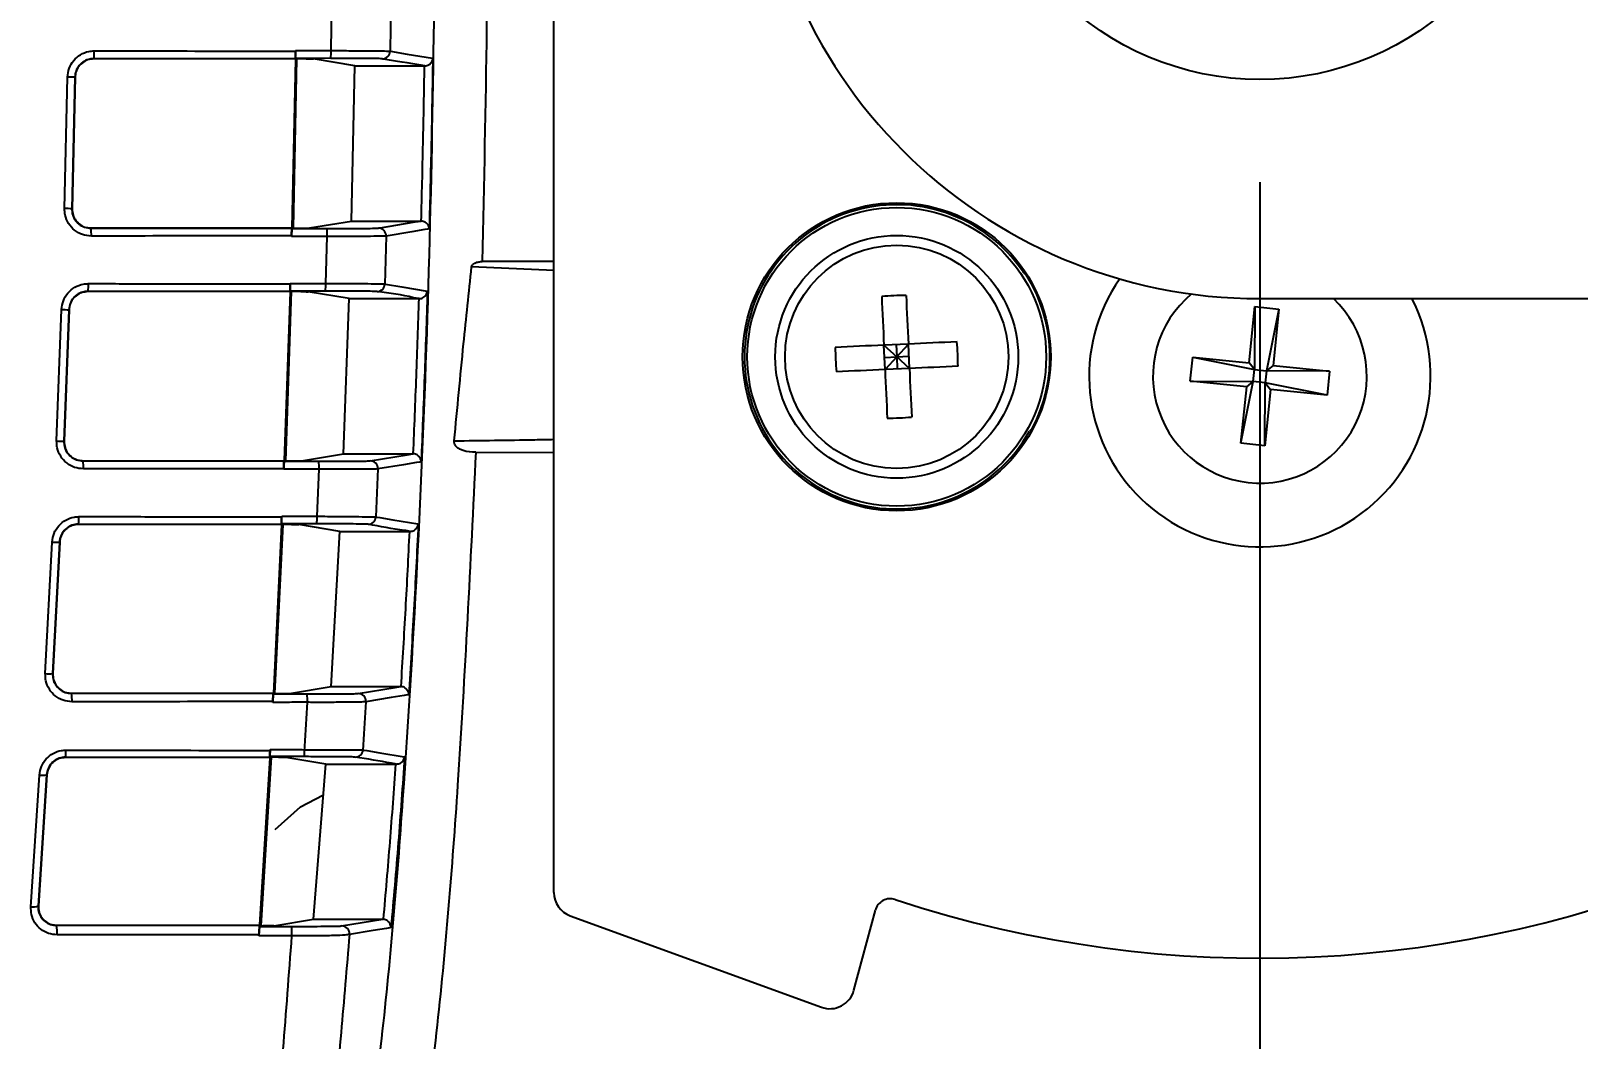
# Model space of a CAD drawing. Header units: inches. Extents: x 5 to 105, y 0 to 80.
# Drawn here: x 96.747 to 98.741, y 4.945 to 6.245 of the extents above; entities that cross this region are included whole.
import ezdxf

# ---------------------------------------------------------------- set-up
doc = ezdxf.new("R2010")
doc.units = ezdxf.units.IN
doc.header["$MEASUREMENT"] = 0
doc.layers.add('DIM', color=1, linetype='Continuous')
doc.styles.add('Arial', font='arial.ttf')
doc.dimstyles.new('ANSI & Metric .50 Stacked', dxfattribs={"dimscale": 2.666667, "dimtxt": 0.5, "dimasz": 0.625, "dimexe": 0.5, "dimexo": 0.5, "dimgap": 0.166667, "dimtad": 0, "dimtih": 1, "dimtoh": 1, "dimzin": 4, "dimdsep": 46, "dimtxsty": 'Arial', "dimcen": 0.25, "dimadec": 0, "dimazin": 0, "dimtfac": 0.75, "dimtofl": 0, "dimtmove": 0, "dimatfit": 3, "dimfxl": 1, "dimtolj": 1, "dimtzin": 0, "dimarcsym": 0})

# ---------------------------------------------------------------- blocks, each defined once
blk = doc.blocks.new('*D6')
at = {"layer": 'Defpoints', "color": 0, "transparency": 16777216}
for p in [(98.3308, 6.5499), (100.1465, 4.7069), (100.1465, 2.8047)]:
    blk.add_point(p, dxfattribs=at)
at = {"layer": 'DIM', "color": 0, "lineweight": -2, "transparency": 16777216}
for p, q in [((98.3308, 6.0499), (98.3308, 2.3047)), ((100.1465, 4.2069), (100.1465, 2.3047)), ((98.9558, 2.8047), (99.5215, 2.8047)), ((100.1465, 2.8047), (100.7715, 2.8047))]:
    blk.add_line(p, q, dxfattribs=at)
at = {"layer": 'DIM', "color": 0, "transparency": 16777216}
for points in [[(98.9558, 2.9089), (98.9558, 2.7006), (98.3308, 2.8047)], [(99.5215, 2.9089), (99.5215, 2.7006), (100.1465, 2.8047)]]:
    blk.add_solid(points, dxfattribs=at)
at = {"layer": 'DIM', "color": 0, "transparency": 16777216, "char_height": 0.5, "attachment_point": 5, "style": 'Arial'}
for s, insert in [('\\A1;1.82', (102.0562, 3.2267)), ('\\A1;[46mm]', (102.0562, 2.3176))]:
    blk.add_mtext(s, dxfattribs=dict(at, insert=insert))

msp = doc.modelspace()

# ---------------------------------------------------------------- linework, layer by layer
for p, q in [((97.4212, 5.1344), (97.4212, 7.9654)), ((97.1342, 6.2196), (97.135, 6.2802)), ((97.2111, 6.2807), (97.2102, 6.2189)), ((97.0882, 6.2197), (97.0882, 6.219)), ((97.0882, 6.209), (96.8285, 6.2092)), ((96.8285, 6.2089), (96.8285, 6.2092)), ((97.0886, 6.2086), (96.8285, 6.2089)), ((97.084, 5.9912), (97.0886, 6.2086)), ((97.0898, 6.2089), (97.0852, 5.9909)), ((97.0898, 6.2089), (97.0882, 6.2097)), ((97.1337, 6.2096), (97.0882, 6.2097)), ((97.0886, 6.2086), (97.0882, 6.209)), ((97.1021, 6.2089), (97.0898, 6.2089)), ((97.1647, 6.1999), (97.1116, 6.2088)), ((97.1604, 5.9999), (97.1647, 6.1999)), ((97.1647, 6.1999), (97.2548, 6.1999)), ((96.7908, 6.016), (96.7946, 6.1854)), ((96.804, 6.1852), (96.8002, 6.0157)), ((96.8044, 6.1852), (96.8006, 6.0157)), ((96.8044, 6.1852), (96.804, 6.1852)), ((96.8006, 6.0157), (96.8002, 6.0157)), ((97.1065, 5.991), (97.1604, 5.9999)), ((97.1604, 5.9999), (97.2501, 5.9999)), ((97.2501, 5.9999), (97.2504, 5.9999)), ((96.8247, 5.991), (97.084, 5.9912)), ((96.8247, 5.991), (96.8247, 5.9906)), ((96.8247, 5.9906), (97.0836, 5.9908)), ((97.0832, 5.9808), (97.0832, 5.9801)), ((97.0836, 5.9908), (97.084, 5.9912)), ((97.0836, 5.9902), (97.0852, 5.9909)), ((97.0836, 5.9902), (97.1286, 5.9902)), ((97.0852, 5.9909), (97.1065, 5.991)), ((97.1274, 5.9196), (97.1291, 5.9802)), ((97.2051, 5.9805), (97.2033, 5.9187)), ((97.4212, 5.9363), (97.3152, 5.9408)), ((97.4212, 5.9479), (97.329, 5.9477)), ((98.0298, 5.9304), (98.0298, 5.9323)), ((98.0298, 5.9304), (98.0298, 5.9304)), ((97.0813, 5.909), (96.8208, 5.9092)), ((96.8208, 5.9089), (96.8208, 5.9092)), ((97.0817, 5.9086), (96.8208, 5.9089)), ((97.0741, 5.6913), (97.0817, 5.9086)), ((97.0829, 5.9089), (97.0753, 5.691)), ((97.0817, 5.9086), (97.0813, 5.909)), ((97.0829, 5.9089), (97.0814, 5.9097)), ((97.1269, 5.9096), (97.0814, 5.9097)), ((97.0815, 5.9196), (97.0815, 5.9189)), ((97.0951, 5.9089), (97.0829, 5.9089)), ((97.1576, 5.8999), (97.1045, 5.9088)), ((96.7806, 5.7164), (96.7869, 5.8859)), ((96.7963, 5.8856), (96.79, 5.7161)), ((96.7967, 5.8856), (96.7903, 5.7161)), ((96.7967, 5.8856), (96.7963, 5.8856)), ((97.1501, 5.6999), (97.1576, 5.8999)), ((97.1576, 5.8999), (97.2478, 5.8999)), ((98.3169, 5.817), (98.3243, 5.8896)), ((98.3243, 5.8896), (98.3239, 5.8084)), ((98.3243, 5.8896), (98.3553, 5.8865)), ((98.3308, 5.8999), (99.9034, 5.8999)), ((98.3553, 5.8865), (98.3394, 5.8069)), ((98.3553, 5.8865), (98.3479, 5.8138)), ((97.8779, 5.8414), (97.8464, 5.8399)), ((97.8622, 5.8406), (97.8629, 5.8249)), ((97.8629, 5.8249), (97.8779, 5.8414)), ((97.8793, 5.8099), (97.8779, 5.8414)), ((97.8479, 5.8085), (97.8464, 5.8399)), ((97.8464, 5.8399), (97.8629, 5.8249)), ((97.8471, 5.8242), (97.8629, 5.8249)), ((97.8629, 5.8249), (97.8479, 5.8085)), ((97.8629, 5.8249), (97.8786, 5.8256)), ((97.8629, 5.8249), (97.8636, 5.8092)), ((97.8793, 5.8099), (97.8629, 5.8249)), ((98.2411, 5.7934), (98.2443, 5.8243)), ((98.2443, 5.8243), (98.3169, 5.817)), ((98.2443, 5.8243), (98.3239, 5.8084)), ((97.8793, 5.8099), (97.8479, 5.8085)), ((98.3239, 5.8084), (98.3169, 5.817)), ((98.3223, 5.793), (98.3239, 5.8084)), ((98.3239, 5.8084), (98.3394, 5.8069)), ((98.3394, 5.8069), (98.3378, 5.7914)), ((98.3479, 5.8138), (98.3394, 5.8069)), ((98.4205, 5.8064), (98.3394, 5.8069)), ((98.3479, 5.8138), (98.4205, 5.8064)), ((98.4205, 5.8064), (98.4174, 5.7755)), ((98.3138, 5.786), (98.2411, 5.7934)), ((98.2411, 5.7934), (98.3223, 5.793)), ((98.3064, 5.7134), (98.3223, 5.793)), ((98.3064, 5.7134), (98.3138, 5.786)), ((98.3138, 5.786), (98.3223, 5.793)), ((98.3378, 5.7914), (98.3223, 5.793)), ((98.3374, 5.7102), (98.3378, 5.7914)), ((98.3447, 5.7829), (98.3374, 5.7102)), ((98.3378, 5.7914), (98.3447, 5.7829)), ((98.4174, 5.7755), (98.3378, 5.7914)), ((98.4174, 5.7755), (98.3447, 5.7829)), ((98.0374, 5.7326), (98.0339, 5.7291)), ((98.0375, 5.7326), (98.0374, 5.7326)), ((96.7903, 5.7161), (96.79, 5.7161)), ((97.3206, 5.7019), (97.4212, 5.7017)), ((98.3374, 5.7102), (98.3064, 5.7134)), ((96.8144, 5.691), (97.0741, 5.6913)), ((96.8144, 5.691), (96.8144, 5.6906)), ((96.8144, 5.6906), (97.0737, 5.6909)), ((97.0737, 5.6909), (97.0741, 5.6913)), ((97.0737, 5.6902), (97.0753, 5.691)), ((97.0737, 5.6902), (97.1182, 5.6902)), ((97.0753, 5.691), (97.096, 5.691)), ((97.096, 5.691), (97.1501, 5.6999)), ((97.1501, 5.6999), (97.2397, 5.6999)), ((97.2397, 5.6999), (97.2401, 5.6999)), ((97.0731, 5.6807), (97.0731, 5.68)), ((97.1161, 5.6193), (97.1187, 5.68)), ((97.1946, 5.6804), (97.1918, 5.6185)), ((97.0703, 5.6089), (96.8086, 5.6092)), ((96.8086, 5.6088), (96.8086, 5.6092)), ((97.0706, 5.6085), (96.8086, 5.6088)), ((97.0602, 5.3915), (97.0706, 5.6085)), ((97.0719, 5.6089), (97.0614, 5.391)), ((97.0719, 5.6089), (97.0703, 5.6097)), ((97.1155, 5.6096), (97.0703, 5.6097)), ((97.0706, 5.6085), (97.0703, 5.6089)), ((97.0706, 5.6194), (97.0706, 5.6186)), ((97.0833, 5.6089), (97.0719, 5.6089)), ((97.1455, 5.5999), (97.0928, 5.6088)), ((96.766, 5.4165), (96.7748, 5.5861)), ((96.7841, 5.5859), (96.7754, 5.4166)), ((96.7845, 5.5859), (96.7757, 5.4166)), ((96.7845, 5.5859), (96.7841, 5.5859)), ((97.1343, 5.3999), (97.1455, 5.5999)), ((97.1455, 5.5999), (97.2355, 5.5999)), ((97.2355, 5.5999), (97.236, 5.5999)), ((96.7757, 5.4166), (96.7754, 5.4166)), ((96.7997, 5.3913), (97.0602, 5.3915)), ((96.7997, 5.3913), (96.7997, 5.3909)), ((96.7997, 5.3909), (97.0598, 5.3912)), ((97.0597, 5.3903), (97.0614, 5.391)), ((97.0597, 5.3903), (97.1031, 5.3903)), ((97.0598, 5.3912), (97.0602, 5.3915)), ((97.0614, 5.391), (97.0806, 5.3911)), ((97.0806, 5.3911), (97.1343, 5.3999)), ((97.1343, 5.3999), (97.2238, 5.3999)), ((97.2238, 5.3999), (97.2244, 5.3999)), ((97.059, 5.3805), (97.059, 5.3795)), ((97.0552, 5.3085), (96.7918, 5.3088)), ((96.7918, 5.3084), (96.7918, 5.3088)), ((97.0556, 5.3081), (96.7918, 5.3084)), ((97.0425, 5.0926), (97.0556, 5.3081)), ((97.0569, 5.3087), (97.0437, 5.0914)), ((97.0556, 5.3081), (97.0552, 5.3085)), ((97.0569, 5.3087), (97.0553, 5.3095)), ((97.0994, 5.3095), (97.0553, 5.3095)), ((97.0557, 5.3186), (97.0556, 5.3175)), ((97.0665, 5.3087), (97.0569, 5.3087)), ((97.1276, 5.2999), (97.0758, 5.3086)), ((96.7475, 5.1161), (96.7584, 5.2858)), ((96.7677, 5.2861), (96.7567, 5.1172)), ((96.7681, 5.2861), (96.7571, 5.1172)), ((96.7681, 5.2861), (96.7677, 5.2861)), ((97.1114, 5.0999), (97.1276, 5.2999)), ((97.1276, 5.2999), (97.2177, 5.2999)), ((97.2177, 5.2999), (97.2184, 5.2999)), ((96.7571, 5.1172), (96.7567, 5.1172)), ((97.4423, 5.1044), (97.7659, 4.9866)), ((97.8077, 5.0084), (97.8354, 5.1116)), ((96.7804, 5.0922), (97.0425, 5.0926)), ((96.7804, 5.0922), (96.7804, 5.0919)), ((96.7804, 5.0919), (97.0422, 5.0922)), ((97.0421, 5.0906), (97.0437, 5.0914)), ((97.0421, 5.0906), (97.0831, 5.0907)), ((97.0422, 5.0922), (97.0425, 5.0926)), ((97.0437, 5.0914), (97.0463, 5.0914)), ((97.0602, 5.0915), (97.1114, 5.0999)), ((97.1114, 5.0999), (97.2008, 5.0999)), ((97.1478, 5.0913), (97.2008, 5.0999)), ((97.2008, 5.0999), (97.2017, 5.0999)), ((97.0412, 5.08), (97.0411, 5.0784))]:
    msp.add_line(p, q)
at = {"flags": 128}
for points in [[(97.2102, 6.2189), (97.2113, 6.2187), (97.2154, 6.218), (97.2321, 6.2152), (97.2647, 6.2098), (97.2653, 6.2097)], [(97.1951, 5.9908), (97.2426, 5.9987), (97.2501, 5.9999)], [(97.2606, 5.9897), (97.2601, 5.9897), (97.259, 5.9895), (97.2548, 5.9888), (97.238, 5.986), (97.2051, 5.9805)], [(97.2033, 5.9187), (97.2044, 5.9186), (97.2252, 5.9151), (97.2578, 5.9096), (97.2583, 5.9095)], [(97.8436, 5.9026), (97.8439, 5.8949), (97.8443, 5.8871), (97.8446, 5.8793), (97.845, 5.8714), (97.8453, 5.8636), (97.8457, 5.8557), (97.8461, 5.8478), (97.8464, 5.8399)], [(97.875, 5.904), (97.8754, 5.8963), (97.8757, 5.8885), (97.8761, 5.8807), (97.8764, 5.8729), (97.8768, 5.865), (97.8772, 5.8571), (97.8775, 5.8493), (97.8779, 5.8414)], [(97.9406, 5.8442), (97.9328, 5.8439), (97.925, 5.8435), (97.9172, 5.8432), (97.9094, 5.8428), (97.9015, 5.8424), (97.8937, 5.8421), (97.8858, 5.8417), (97.8779, 5.8414)], [(97.8464, 5.8399), (97.8385, 5.8396), (97.8306, 5.8392), (97.8228, 5.8389), (97.8149, 5.8385), (97.8071, 5.8381), (97.7993, 5.8378), (97.7915, 5.8374), (97.7837, 5.8371)], [(97.8479, 5.8085), (97.84, 5.8081), (97.8321, 5.8077), (97.8242, 5.8074), (97.8164, 5.807), (97.8085, 5.8067), (97.8007, 5.8063), (97.7929, 5.806), (97.7852, 5.8056)], [(97.8479, 5.8085), (97.8482, 5.8006), (97.8486, 5.7927), (97.8489, 5.7848), (97.8493, 5.777), (97.8497, 5.7691), (97.85, 5.7613), (97.8504, 5.7535), (97.8507, 5.7458)], [(97.942, 5.8128), (97.9342, 5.8124), (97.9265, 5.8121), (97.9186, 5.8117), (97.9108, 5.8113), (97.903, 5.811), (97.8951, 5.8106), (97.8872, 5.8103), (97.8793, 5.8099)], [(97.8793, 5.8099), (97.8797, 5.802), (97.88, 5.7941), (97.8804, 5.7863), (97.8808, 5.7784), (97.8811, 5.7706), (97.8815, 5.7628), (97.8818, 5.755), (97.8822, 5.7472)], [(97.1846, 5.6908), (97.2322, 5.6987), (97.2397, 5.6999)], [(97.2502, 5.6896), (97.2496, 5.6895), (97.2486, 5.6893), (97.2444, 5.6886), (97.2275, 5.6858), (97.1946, 5.6804)], [(97.1918, 5.6185), (97.1929, 5.6184), (97.197, 5.6177), (97.2137, 5.6149), (97.246, 5.6094), (97.2465, 5.6093)], [(97.1691, 5.3909), (97.2169, 5.3988), (97.2238, 5.3999)], [(97.2343, 5.3894), (97.2337, 5.3893), (97.2327, 5.3891), (97.2284, 5.3884), (97.2115, 5.3856), (97.179, 5.3803)], [(97.1751, 5.3182), (97.1762, 5.318), (97.1803, 5.3173), (97.1969, 5.3145), (97.2284, 5.3092), (97.2289, 5.3091)], [(97.0622, 5.2158), (97.0948, 5.2448), (97.1235, 5.2599)], [(97.2113, 5.0891), (97.2107, 5.089), (97.2097, 5.0888), (97.2054, 5.0881), (97.1883, 5.0853), (97.1578, 5.0803)]]:
    msp.add_lwpolyline(points, dxfattribs=at)
for centre, radius in [((98.3308, 6.5499), 0.3675), ((97.8629, 5.8249), 0.1985), ((97.8629, 5.8249), 0.1925), ((97.8629, 5.8249), 0.1565), ((97.8629, 5.8249), 0.1439)]:
    msp.add_circle(centre, radius)
for centre, radius, start, end in [((98.3308, 6.5499), 0.65, 90, 270), ((96.7835, 6.2168), 0.0456, 350.394, 3.0024), ((97.0809, 6.2172), 0.0533, 351.8229, 2.5993), ((97.2002, 6.219), 0.01, 270.0404, 359.1245), ((96.766, 4.4981), 1.6876, 88.7094, 89.0288), ((97.8629, 5.8249), 0.1961, 33.9021, 330.7471), ((96.7228, 3.3895), 2.6274, 88.311, 88.516), ((96.7801, 5.983), 0.0452, 356.966, 9.7034), ((97.0763, 5.9826), 0.0529, 357.3673, 8.259), ((97.1951, 5.9808), 0.01, 358.4318, 89.9558), ((97.8629, 5.8249), 0.1975, 332.1252, 32.2902), ((98.3308, 5.7999), 0.22, 145.1864, 27.0357), ((96.7768, 5.9168), 0.0447, 350.2118, 3.0492), ((97.0752, 5.9172), 0.0522, 351.6791, 2.6342), ((97.1934, 5.919), 0.01, 270.0408, 358.2613), ((97.8823, 5.3996), 0.5045, 90.8263, 94.4038), ((98.3308, 5.7999), 0.1378, 129.7182, 46.5283), ((96.8239, 6.9348), 1.0496, 267.9787, 268.4916), ((98.3308, 6.5499), 1.5, 251.7454, 334.3207), ((97.4374, 5.8055), 0.5046, 0.8268, 4.4033), ((98.2885, 5.8444), 0.5048, 180.8275, 184.4026), ((97.8434, 6.2503), 0.5046, 270.8265, 274.4037), ((96.791, 5.9156), 0.1994, 266.9945, 269.6892), ((96.7704, 5.6829), 0.0447, 356.8411, 9.9415), ((97.0663, 5.6825), 0.0525, 357.2649, 8.4325), ((97.1846, 5.6808), 0.01, 357.4752, 89.9541), ((96.7676, 5.6166), 0.0417, 349.6827, 3.1422), ((97.0673, 5.617), 0.0488, 351.2511, 2.7106), ((97.1818, 5.619), 0.01, 270.0406, 357.2701), ((96.7814, 5.6791), 0.0933, 265.9249, 271.6778), ((96.7706, 5.4593), 0.043, 263.9355, 276.3979), ((96.7562, 5.3829), 0.0442, 356.5196, 10.4325), ((97.0511, 5.3823), 0.0526, 357.0152, 8.7542), ((97.1691, 5.3809), 0.01, 356.2989, 89.9526), ((96.7576, 5.3159), 0.035, 348.3095, 3.3334), ((97.059, 5.3165), 0.0411, 350.1699, 2.8554), ((97.1652, 5.3189), 0.01, 270.0389, 356.0251), ((96.7621, 5.3112), 0.0257, 261.7651, 282.5826), ((97.4532, 5.1344), 0.032, 180, 250), ((97.8547, 5.1064), 0.02, 71.7454, 165), ((96.7504, 5.1302), 0.0144, 258.1073, 295.8085), ((96.7366, 5.0832), 0.0447, 355.6903, 11.3074), ((97.0289, 5.0819), 0.0549, 356.3985, 9.2177), ((97.1478, 5.0813), 0.01, 354.6819, 89.9509), ((97.7768, 5.0166), 0.032, 250, 345)]:
    msp.add_arc(centre, radius, start, end)
msp.add_ellipse((97.916, 5.8249), major_axis=(0.1596, 0), ratio=0.942905, start_param=0.77695, end_param=0.813743)
for points, knots in [([(97.1588, 4.6412), (97.1738, 4.746), (97.204, 4.9561), (97.2378, 5.3817), (97.2637, 5.916), (97.271, 6.56), (97.2632, 7.2054), (97.2366, 7.7379), (97.2025, 8.1562), (97.1733, 8.3578), (97.1587, 8.4587)], [0, 0, 0, 0, 0.083251, 0.166796, 0.334515, 0.502266, 0.6711, 0.8399, 0.919861, 1, 1, 1, 1]), ([(97.329, 7.1521), (97.3331, 6.9515), (97.3412, 6.55), (97.3331, 6.1485), (97.329, 5.9477)], [0, 0, 0, 0, 0.499734, 1, 1, 1, 1]), ([(96.7946, 6.1854), (96.7951, 6.1892), (96.796, 6.197), (96.8021, 6.2072), (96.8109, 6.2148), (96.8205, 6.2187), (96.8267, 6.2191), (96.8291, 6.2192)], [0, 0, 0, 0, 0.216653, 0.433278, 0.650063, 0.867191, 1, 1, 1, 1]), ([(96.8291, 6.2192), (96.8357, 6.2192), (96.869, 6.2192), (96.9554, 6.2191), (97.0351, 6.219), (97.0882, 6.219)], [0, 0, 0, 0, 0.077078, 0.385389, 1, 1, 1, 1]), ([(97.0882, 6.2097), (97.0882, 6.2098), (97.0882, 6.21), (97.0881, 6.2118), (97.0882, 6.2144), (97.0882, 6.2172), (97.0882, 6.219), (97.0882, 6.2197)], [0, 0, 0, 0, 0.216391, 0.432768, 0.648828, 0.864396, 1, 1, 1, 1]), ([(97.0882, 6.2197), (97.0949, 6.2197), (97.1102, 6.2197), (97.1255, 6.2196), (97.1342, 6.2196)], [0, 0, 0, 0, 0.434512, 1, 1, 1, 1]), ([(97.1342, 6.2196), (97.1431, 6.2196), (97.161, 6.2195), (97.1843, 6.2194), (97.2014, 6.2192), (97.2088, 6.219), (97.2099, 6.2189), (97.2102, 6.2189)], [0, 0, 0, 0, 0.229401, 0.458807, 0.688189, 0.917553, 1, 1, 1, 1]), ([(96.8285, 6.2092), (96.8268, 6.2091), (96.8224, 6.2089), (96.8156, 6.2061), (96.8093, 6.2007), (96.805, 6.1934), (96.8043, 6.1879), (96.804, 6.1852)], [0, 0, 0, 0, 0.1329065, 0.3501692, 0.5669915, 0.7835264, 1, 1, 1, 1]), ([(96.8285, 6.2089), (96.8258, 6.2086), (96.8204, 6.2081), (96.8131, 6.2039), (96.8077, 6.1978), (96.8048, 6.1911), (96.8045, 6.1868), (96.8044, 6.1852)], [0, 0, 0, 0, 0.217539, 0.435078, 0.652461, 0.869493, 1, 1, 1, 1]), ([(97.0882, 6.219), (97.0882, 6.2179), (97.0882, 6.2156), (97.0881, 6.2126), (97.0881, 6.2104), (97.0882, 6.2092), (97.0882, 6.209), (97.0882, 6.209)], [0, 0, 0, 0, 0.216453, 0.432898, 0.649443, 0.866363, 1, 1, 1, 1]), ([(97.1021, 6.2089), (97.1032, 6.2089), (97.1055, 6.2089), (97.1084, 6.2089), (97.1105, 6.2088), (97.1114, 6.2088), (97.1116, 6.2088), (97.1116, 6.2088)], [0, 0, 0, 0, 0.229523, 0.459061, 0.688564, 0.918038, 1, 1, 1, 1]), ([(97.2002, 6.209), (97.2, 6.2091), (97.199, 6.2092), (97.1925, 6.2093), (97.1775, 6.2095), (97.1572, 6.2096), (97.1415, 6.2096), (97.1337, 6.2096)], [0, 0, 0, 0, 0.082447, 0.311809, 0.541187, 0.770593, 1, 1, 1, 1]), ([(97.2548, 6.1999), (97.2548, 6.1999), (97.2548, 6.1999), (97.2265, 6.2046), (97.2124, 6.207), (97.2002, 6.209)], [0, 0, 0, 0, 0.000001, 0.136003, 1, 1, 1, 1]), ([(97.2504, 5.9999), (97.2512, 6.0332), (97.2528, 6.0999), (97.254, 6.1666), (97.2546, 6.1999)], [0, 0, 0, 0, 0.499999, 1, 1, 1, 1]), ([(97.2548, 6.1999), (97.2557, 6.2), (97.2575, 6.2001), (97.2602, 6.2013), (97.2629, 6.2034), (97.2647, 6.2064), (97.2652, 6.2086), (97.2653, 6.2096), (97.2653, 6.2097)], [0, 0, 0, 0, 0.143212, 0.285725, 0.488456, 0.768542, 0.993341, 1, 1, 1, 1]), ([(97.2653, 6.2097), (97.2646, 6.173), (97.2634, 6.0997), (97.2615, 6.0264), (97.2606, 5.9897)], [0, 0, 0, 0, 0.5, 1, 1, 1, 1]), ([(96.8253, 5.9806), (96.8214, 5.981), (96.8136, 5.9817), (96.8033, 5.9877), (96.7955, 5.9964), (96.7912, 6.0064), (96.7909, 6.0132), (96.7908, 6.016)], [0, 0, 0, 0, 0.211394, 0.422818, 0.634128, 0.845117, 1, 1, 1, 1]), ([(96.8002, 6.0157), (96.8003, 6.0137), (96.8005, 6.0089), (96.8035, 6.0018), (96.8091, 5.9956), (96.8164, 5.9914), (96.8219, 5.9909), (96.8247, 5.9906)], [0, 0, 0, 0, 0.154739, 0.365587, 0.576883, 0.788425, 1, 1, 1, 1]), ([(96.8006, 6.0157), (96.8008, 6.013), (96.8011, 6.0076), (96.8051, 6.0003), (96.8111, 5.9946), (96.818, 5.9914), (96.8227, 5.9911), (96.8247, 5.991)], [0, 0, 0, 0, 0.2105023, 0.4209978, 0.631664, 0.8426829, 1, 1, 1, 1]), ([(97.2606, 5.9897), (97.2606, 5.9898), (97.2606, 5.9909), (97.2601, 5.9932), (97.2583, 5.9963), (97.2557, 5.9984), (97.253, 5.9996), (97.2512, 5.9998), (97.2504, 5.9999)], [0, 0, 0, 0, 0.006596, 0.250043, 0.522297, 0.719241, 0.859295, 1, 1, 1, 1]), ([(97.0832, 5.9808), (97.0765, 5.9808), (97.0432, 5.9808), (96.9573, 5.9807), (96.878, 5.9806), (96.8253, 5.9806)], [0, 0, 0, 0, 0.077434, 0.387172, 1, 1, 1, 1]), ([(97.0836, 5.9908), (97.0836, 5.9907), (97.0836, 5.9905), (97.0835, 5.9887), (97.0834, 5.9861), (97.0833, 5.9833), (97.0832, 5.9815), (97.0832, 5.9808)], [0, 0, 0, 0, 0.217459, 0.434945, 0.652442, 0.869616, 1, 1, 1, 1]), ([(97.0832, 5.9801), (97.0832, 5.9813), (97.0833, 5.9835), (97.0834, 5.9865), (97.0835, 5.9888), (97.0836, 5.99), (97.0836, 5.9901), (97.0836, 5.9902)], [0, 0, 0, 0, 0.215229, 0.430445, 0.646061, 0.862164, 1, 1, 1, 1]), ([(97.1291, 5.9802), (97.1224, 5.9802), (97.1071, 5.9802), (97.0918, 5.9801), (97.0832, 5.9801)], [0, 0, 0, 0, 0.434877, 1, 1, 1, 1]), ([(97.1286, 5.9902), (97.1314, 5.9902), (97.142, 5.9902), (97.1598, 5.9903), (97.1784, 5.9904), (97.1916, 5.9906), (97.194, 5.9907), (97.1951, 5.9908)], [0, 0, 0, 0, 0.082115, 0.311682, 0.541167, 0.770583, 1, 1, 1, 1]), ([(97.2051, 5.9805), (97.2038, 5.9805), (97.2011, 5.9803), (97.186, 5.9802), (97.1648, 5.9801), (97.1444, 5.9801), (97.1323, 5.9802), (97.1291, 5.9802)], [0, 0, 0, 0, 0.22943, 0.458847, 0.688328, 0.917889, 1, 1, 1, 1]), ([(97.2928, 5.7166), (97.2968, 5.7583), (97.3038, 5.833), (97.3117, 5.9077), (97.3152, 5.9408)], [0, 0, 0, 0, 0.557246, 1, 1, 1, 1]), ([(97.3152, 5.9408), (97.3153, 5.9414), (97.3156, 5.9425), (97.317, 5.9443), (97.3199, 5.9462), (97.3241, 5.9475), (97.3274, 5.9476), (97.329, 5.9477)], [0, 0, 0, 0, 0.108476, 0.215951, 0.400647, 0.72511, 1, 1, 1, 1]), ([(96.7869, 5.8859), (96.7874, 5.8897), (96.7884, 5.8974), (96.7947, 5.9075), (96.8037, 5.9151), (96.8131, 5.9187), (96.8192, 5.9191), (96.8214, 5.9192)], [0, 0, 0, 0, 0.218741, 0.437429, 0.656245, 0.875403, 1, 1, 1, 1]), ([(96.8208, 5.9092), (96.8192, 5.9091), (96.8149, 5.9089), (96.8082, 5.9063), (96.8018, 5.901), (96.7974, 5.8938), (96.7967, 5.8883), (96.7963, 5.8856)], [0, 0, 0, 0, 0.12472, 0.3440512, 0.5629114, 0.7814857, 1, 1, 1, 1]), ([(96.8208, 5.9089), (96.8181, 5.9086), (96.8126, 5.9081), (96.8054, 5.9039), (96.7999, 5.8978), (96.7972, 5.8913), (96.7968, 5.8871), (96.7967, 5.8856)], [0, 0, 0, 0, 0.21964, 0.439288, 0.658737, 0.877802, 1, 1, 1, 1]), ([(96.8214, 5.9192), (96.828, 5.9192), (96.8613, 5.9192), (96.948, 5.9191), (97.028, 5.919), (97.0815, 5.9189)], [0, 0, 0, 0, 0.076788, 0.383936, 1, 1, 1, 1]), ([(97.0814, 5.9097), (97.0813, 5.9098), (97.0813, 5.91), (97.0813, 5.9118), (97.0813, 5.9144), (97.0814, 5.9171), (97.0815, 5.9189), (97.0815, 5.9196)], [0, 0, 0, 0, 0.216778, 0.433578, 0.649933, 0.86585, 1, 1, 1, 1]), ([(97.0815, 5.9189), (97.0814, 5.9178), (97.0814, 5.9156), (97.0813, 5.9126), (97.0813, 5.9103), (97.0813, 5.9092), (97.0813, 5.909), (97.0813, 5.909)], [0, 0, 0, 0, 0.217004, 0.434005, 0.650971, 0.868208, 1, 1, 1, 1]), ([(97.0815, 5.9196), (97.0881, 5.9196), (97.1034, 5.9196), (97.1187, 5.9196), (97.1274, 5.9196)], [0, 0, 0, 0, 0.435215, 1, 1, 1, 1]), ([(97.0951, 5.9089), (97.0962, 5.9089), (97.0984, 5.9089), (97.1013, 5.9089), (97.1035, 5.9088), (97.1044, 5.9088), (97.1045, 5.9088), (97.1045, 5.9088)], [0, 0, 0, 0, 0.229731, 0.459452, 0.689096, 0.918609, 1, 1, 1, 1]), ([(97.1934, 5.909), (97.1931, 5.9091), (97.1922, 5.9092), (97.1857, 5.9093), (97.1707, 5.9095), (97.1504, 5.9096), (97.1347, 5.9096), (97.1269, 5.9096)], [0, 0, 0, 0, 0.081865, 0.311284, 0.540801, 0.770402, 1, 1, 1, 1]), ([(97.1274, 5.9196), (97.1363, 5.9196), (97.1542, 5.9195), (97.1775, 5.9193), (97.1946, 5.919), (97.202, 5.9188), (97.2031, 5.9188), (97.2033, 5.9187)], [0, 0, 0, 0, 0.229584, 0.459182, 0.688702, 0.918132, 1, 1, 1, 1]), ([(97.2478, 5.8999), (97.2478, 5.8999), (97.2448, 5.8999), (97.2287, 5.9046), (97.2097, 5.907), (97.1934, 5.909)], [0, 0, 0, 0, 0.000005, 0.136279, 1, 1, 1, 1]), ([(97.2478, 5.8999), (97.2487, 5.9), (97.2505, 5.9001), (97.2533, 5.9013), (97.2559, 5.9035), (97.2577, 5.9064), (97.2582, 5.9086), (97.2583, 5.9095), (97.2583, 5.9095)], [0, 0, 0, 0, 0.145677, 0.290584, 0.498964, 0.786474, 0.993284, 1, 1, 1, 1]), ([(97.2583, 5.9095), (97.2571, 5.8729), (97.2547, 5.7995), (97.2517, 5.7262), (97.2502, 5.6896)], [0, 0, 0, 0, 0.5, 1, 1, 1, 1]), ([(97.2401, 5.6999), (97.2415, 5.7332), (97.2442, 5.7999), (97.2464, 5.8666), (97.2475, 5.8999)], [0, 0, 0, 0, 0.500003, 1, 1, 1, 1]), ([(96.815, 5.6805), (96.8112, 5.6808), (96.8034, 5.6816), (96.7931, 5.6876), (96.7853, 5.6963), (96.7809, 5.7065), (96.7807, 5.7134), (96.7806, 5.7164)], [0, 0, 0, 0, 0.209464, 0.418994, 0.628578, 0.837915, 1, 1, 1, 1]), ([(96.79, 5.7161), (96.79, 5.714), (96.7902, 5.7091), (96.7933, 5.7019), (96.7988, 5.6957), (96.8062, 5.6915), (96.8117, 5.6909), (96.8144, 5.6906)], [0, 0, 0, 0, 0.161857, 0.371014, 0.580612, 0.790316, 1, 1, 1, 1]), ([(96.7903, 5.7161), (96.7905, 5.7134), (96.7908, 5.708), (96.7946, 5.7006), (96.8005, 5.6949), (96.8075, 5.6915), (96.8123, 5.6912), (96.8144, 5.691)], [0, 0, 0, 0, 0.2086, 0.417188, 0.626063, 0.835361, 1, 1, 1, 1]), ([(97.3206, 5.7019), (97.3136, 5.5588), (97.3015, 5.3089), (97.273, 4.9529), (97.2427, 4.7417), (97.2276, 4.636)], [0, 0, 0, 0, 0.401062, 0.700183, 1, 1, 1, 1]), ([(97.2928, 5.7166), (97.3274, 5.717), (97.3702, 5.7176), (97.413, 5.7184), (97.4212, 5.7186)], [0, 0, 0, 0, 0.8073408, 1, 1, 1, 1]), ([(97.3206, 5.7019), (97.315, 5.7021), (97.3077, 5.7025), (97.2996, 5.7057), (97.2959, 5.7083), (97.2936, 5.7115), (97.2927, 5.7144), (97.2928, 5.7161), (97.2928, 5.7166)], [0, 0, 0, 0, 0.46213, 0.608994, 0.75667, 0.85514, 0.954443, 1, 1, 1, 1]), ([(97.0737, 5.6909), (97.0737, 5.6908), (97.0737, 5.6905), (97.0735, 5.6887), (97.0734, 5.6861), (97.0732, 5.6833), (97.0732, 5.6814), (97.0731, 5.6807)], [0, 0, 0, 0, 0.21502, 0.430018, 0.645169, 0.860148, 1, 1, 1, 1]), ([(97.0731, 5.68), (97.0732, 5.6811), (97.0733, 5.6833), (97.0734, 5.6864), (97.0735, 5.6887), (97.0736, 5.69), (97.0737, 5.6901), (97.0737, 5.6902)], [0, 0, 0, 0, 0.212945, 0.425874, 0.639269, 0.853179, 1, 1, 1, 1]), ([(97.1182, 5.6902), (97.121, 5.6902), (97.1316, 5.6902), (97.1493, 5.6903), (97.1679, 5.6904), (97.1811, 5.6906), (97.1834, 5.6907), (97.1846, 5.6908)], [0, 0, 0, 0, 0.081435, 0.311245, 0.540867, 0.770432, 1, 1, 1, 1]), ([(97.2502, 5.6896), (97.2502, 5.6896), (97.2502, 5.6907), (97.2497, 5.6931), (97.248, 5.6961), (97.2454, 5.6983), (97.2428, 5.6996), (97.241, 5.6998), (97.2401, 5.6999)], [0, 0, 0, 0, 0.006616, 0.250035, 0.522285, 0.71924, 0.859295, 1, 1, 1, 1]), ([(97.0731, 5.6807), (97.0665, 5.6807), (97.0332, 5.6807), (96.9471, 5.6806), (96.8678, 5.6805), (96.815, 5.6805)], [0, 0, 0, 0, 0.077368, 0.386839, 1, 1, 1, 1]), ([(97.1187, 5.68), (97.1121, 5.68), (97.0969, 5.68), (97.0817, 5.68), (97.0731, 5.68)], [0, 0, 0, 0, 0.43797, 1, 1, 1, 1]), ([(97.1946, 5.6804), (97.1932, 5.6803), (97.1905, 5.6801), (97.1755, 5.68), (97.1543, 5.6799), (97.134, 5.6799), (97.1219, 5.68), (97.1187, 5.68)], [0, 0, 0, 0, 0.229588, 0.459167, 0.688786, 0.918575, 1, 1, 1, 1]), ([(96.7748, 5.5861), (96.7753, 5.5899), (96.7765, 5.5976), (96.7829, 5.6076), (96.7919, 5.615), (96.8013, 5.6185), (96.8071, 5.6188), (96.8092, 5.6189)], [0, 0, 0, 0, 0.220779, 0.441454, 0.662024, 0.882844, 1, 1, 1, 1]), ([(96.8086, 5.6092), (96.8071, 5.6091), (96.8029, 5.6089), (96.7963, 5.6064), (96.7899, 5.6012), (96.7853, 5.5941), (96.7845, 5.5886), (96.7841, 5.5859)], [0, 0, 0, 0, 0.11735, 0.338425, 0.55902, 0.779507, 1, 1, 1, 1]), ([(96.8086, 5.6088), (96.8059, 5.6085), (96.8005, 5.608), (96.7932, 5.6039), (96.7878, 5.5978), (96.7851, 5.5914), (96.7846, 5.5873), (96.7845, 5.5859)], [0, 0, 0, 0, 0.221574, 0.443165, 0.664389, 0.885166, 1, 1, 1, 1]), ([(96.8092, 5.6189), (96.8158, 5.6189), (96.8491, 5.6189), (96.9362, 5.6188), (97.0167, 5.6187), (97.0706, 5.6186)], [0, 0, 0, 0, 0.0763973, 0.3819869, 1, 1, 1, 1]), ([(97.0703, 5.6097), (97.0703, 5.6098), (97.0703, 5.61), (97.0703, 5.6118), (97.0704, 5.6143), (97.0705, 5.617), (97.0706, 5.6188), (97.0706, 5.6194)], [0, 0, 0, 0, 0.219836, 0.4397, 0.659062, 0.877975, 1, 1, 1, 1]), ([(97.0706, 5.6186), (97.0705, 5.6175), (97.0704, 5.6153), (97.0703, 5.6123), (97.0703, 5.6101), (97.0703, 5.6091), (97.0703, 5.6089), (97.0703, 5.6089)], [0, 0, 0, 0, 0.220285, 0.440573, 0.660702, 0.881007, 1, 1, 1, 1]), ([(97.0706, 5.6194), (97.0772, 5.6194), (97.0924, 5.6194), (97.1076, 5.6194), (97.1161, 5.6193)], [0, 0, 0, 0, 0.439247, 1, 1, 1, 1]), ([(97.0833, 5.6089), (97.0845, 5.6089), (97.0867, 5.6089), (97.0896, 5.6088), (97.0917, 5.6088), (97.0926, 5.6088), (97.0928, 5.6088), (97.0928, 5.6088)], [0, 0, 0, 0, 0.230096, 0.460208, 0.690037, 0.919747, 1, 1, 1, 1]), ([(97.1818, 5.609), (97.1816, 5.609), (97.1807, 5.6091), (97.1743, 5.6093), (97.1593, 5.6095), (97.139, 5.6096), (97.1234, 5.6096), (97.1155, 5.6096)], [0, 0, 0, 0, 0.0807966, 0.3103665, 0.5400898, 0.7700504, 1, 1, 1, 1]), ([(97.1161, 5.6193), (97.125, 5.6193), (97.1429, 5.6192), (97.1661, 5.6189), (97.1831, 5.6187), (97.1905, 5.6186), (97.1915, 5.6185), (97.1918, 5.6185)], [0, 0, 0, 0, 0.2299273, 0.4598888, 0.68963, 0.919207, 1, 1, 1, 1]), ([(97.236, 5.5999), (97.236, 5.5999), (97.2337, 5.6005), (97.2152, 5.6028), (97.1973, 5.6061), (97.1818, 5.609)], [0, 0, 0, 0, 0.000011, 0.133909, 1, 1, 1, 1]), ([(97.2465, 5.6093), (97.2447, 5.5727), (97.241, 5.4993), (97.2365, 5.426), (97.2343, 5.3894)], [0, 0, 0, 0, 0.5, 1, 1, 1, 1]), ([(97.236, 5.5999), (97.2369, 5.6), (97.2388, 5.6001), (97.2415, 5.6013), (97.2442, 5.6035), (97.2459, 5.6064), (97.2464, 5.6085), (97.2465, 5.6093), (97.2465, 5.6093)], [0, 0, 0, 0, 0.1486522, 0.2964747, 0.5115971, 0.8077121, 0.9932187, 1, 1, 1, 1]), ([(97.2244, 5.3999), (97.2264, 5.4332), (97.2305, 5.4999), (97.2338, 5.5666), (97.2355, 5.5999)], [0, 0, 0, 0, 0.500011, 1, 1, 1, 1]), ([(96.8003, 5.3802), (96.7965, 5.3806), (96.7887, 5.3814), (96.7784, 5.3873), (96.7707, 5.3961), (96.7663, 5.4064), (96.7661, 5.4134), (96.766, 5.4165)], [0, 0, 0, 0, 0.207276, 0.414682, 0.62285, 0.831332, 1, 1, 1, 1]), ([(96.7754, 5.4166), (96.7754, 5.4143), (96.7756, 5.4094), (96.7787, 5.4021), (96.7842, 5.3959), (96.7914, 5.3917), (96.7969, 5.3912), (96.7997, 5.3909)], [0, 0, 0, 0, 0.168321, 0.376655, 0.584956, 0.792611, 1, 1, 1, 1]), ([(96.7757, 5.4166), (96.7759, 5.4138), (96.7761, 5.4084), (96.7798, 5.401), (96.7856, 5.3953), (96.7926, 5.3918), (96.7975, 5.3915), (96.7997, 5.3913)], [0, 0, 0, 0, 0.2072683, 0.4145103, 0.6223634, 0.8306234, 1, 1, 1, 1]), ([(97.0598, 5.3912), (97.0598, 5.3911), (97.0597, 5.3908), (97.0596, 5.389), (97.0594, 5.3864), (97.0592, 5.3834), (97.0591, 5.3814), (97.059, 5.3805)], [0, 0, 0, 0, 0.207911, 0.4158, 0.624032, 0.832211, 1, 1, 1, 1]), ([(97.059, 5.3795), (97.0591, 5.3807), (97.0592, 5.3829), (97.0594, 5.386), (97.0595, 5.3885), (97.0597, 5.39), (97.0597, 5.3902), (97.0597, 5.3903)], [0, 0, 0, 0, 0.206006, 0.411995, 0.618542, 0.825638, 1, 1, 1, 1]), ([(97.1031, 5.3903), (97.1057, 5.3903), (97.1162, 5.3903), (97.1338, 5.3904), (97.1524, 5.3905), (97.1655, 5.3907), (97.1679, 5.3908), (97.1691, 5.3909)], [0, 0, 0, 0, 0.0787236, 0.3087206, 0.5388541, 0.7694361, 1, 1, 1, 1]), ([(97.2343, 5.3894), (97.2343, 5.3894), (97.2343, 5.3905), (97.2339, 5.3929), (97.2322, 5.396), (97.2297, 5.3982), (97.2271, 5.3995), (97.2253, 5.3998), (97.2244, 5.3999)], [0, 0, 0, 0, 0.006633, 0.249994, 0.522248, 0.719221, 0.859286, 1, 1, 1, 1]), ([(97.059, 5.3805), (97.0524, 5.3805), (97.0191, 5.3804), (96.9328, 5.3804), (96.8533, 5.3803), (96.8003, 5.3802)], [0, 0, 0, 0, 0.077164, 0.38582, 1, 1, 1, 1]), ([(97.1036, 5.3796), (97.097, 5.3796), (97.0821, 5.3795), (97.0672, 5.3795), (97.059, 5.3795)], [0, 0, 0, 0, 0.447433, 1, 1, 1, 1]), ([(97.1, 5.3185), (97.1001, 5.32), (97.1013, 5.3403), (97.1025, 5.3607), (97.1036, 5.3796)], [0, 0, 0, 0, 0.072856, 1, 1, 1, 1]), ([(97.179, 5.3803), (97.1777, 5.3801), (97.175, 5.3799), (97.1599, 5.3796), (97.1388, 5.3795), (97.1186, 5.3795), (97.1067, 5.3795), (97.1036, 5.3796)], [0, 0, 0, 0, 0.230537, 0.461138, 0.691298, 0.921292, 1, 1, 1, 1]), ([(97.179, 5.3803), (97.1779, 5.3618), (97.1766, 5.3411), (97.1753, 5.3204), (97.1751, 5.3182)], [0, 0, 0, 0, 0.8918926, 1, 1, 1, 1]), ([(96.7584, 5.2858), (96.759, 5.2896), (96.7602, 5.2972), (96.7667, 5.307), (96.7758, 5.3142), (96.7849, 5.3175), (96.7906, 5.3178), (96.7925, 5.3179)], [0, 0, 0, 0, 0.223312, 0.446407, 0.66825, 0.889467, 1, 1, 1, 1]), ([(96.7918, 5.3088), (96.7905, 5.3087), (96.7865, 5.3085), (96.78, 5.3062), (96.7736, 5.3011), (96.769, 5.2942), (96.7681, 5.2888), (96.7677, 5.2861)], [0, 0, 0, 0, 0.110786, 0.332211, 0.553913, 0.776751, 1, 1, 1, 1]), ([(96.7918, 5.3084), (96.7892, 5.3081), (96.7839, 5.3076), (96.7767, 5.3036), (96.7714, 5.2976), (96.7687, 5.2914), (96.7682, 5.2874), (96.7681, 5.2861)], [0, 0, 0, 0, 0.222204, 0.444441, 0.666052, 0.887649, 1, 1, 1, 1]), ([(96.7925, 5.3179), (96.7991, 5.3179), (96.8324, 5.3178), (96.9201, 5.3177), (97.0012, 5.3176), (97.0556, 5.3175)], [0, 0, 0, 0, 0.075872, 0.379361, 1, 1, 1, 1]), ([(97.0556, 5.3175), (97.0555, 5.3164), (97.0554, 5.3142), (97.0553, 5.3114), (97.0552, 5.3094), (97.0552, 5.3086), (97.0552, 5.3085), (97.0552, 5.3085)], [0, 0, 0, 0, 0.230248, 0.460491, 0.690472, 0.92061, 1, 1, 1, 1]), ([(97.0553, 5.3095), (97.0553, 5.3096), (97.0553, 5.3099), (97.0553, 5.3116), (97.0554, 5.3142), (97.0555, 5.3167), (97.0556, 5.3182), (97.0557, 5.3186)], [0, 0, 0, 0, 0.2296, 0.459228, 0.688191, 0.916721, 1, 1, 1, 1]), ([(97.0557, 5.3186), (97.0623, 5.3186), (97.0771, 5.3186), (97.0919, 5.3186), (97.1, 5.3185)], [0, 0, 0, 0, 0.450627, 1, 1, 1, 1]), ([(97.0665, 5.3087), (97.0676, 5.3087), (97.0698, 5.3087), (97.0727, 5.3087), (97.0748, 5.3087), (97.0757, 5.3086), (97.0758, 5.3086), (97.0758, 5.3086)], [0, 0, 0, 0, 0.229935, 0.459888, 0.689461, 0.919606, 1, 1, 1, 1]), ([(97.1652, 5.3089), (97.1649, 5.3089), (97.164, 5.309), (97.1577, 5.3092), (97.1429, 5.3093), (97.1227, 5.3094), (97.1072, 5.3095), (97.0994, 5.3095)], [0, 0, 0, 0, 0.080777, 0.310736, 0.540246, 0.770133, 1, 1, 1, 1]), ([(97.1, 5.3185), (97.1088, 5.3185), (97.1266, 5.3183), (97.1496, 5.3182), (97.1665, 5.3181), (97.1738, 5.3181), (97.1749, 5.3182), (97.1751, 5.3182)], [0, 0, 0, 0, 0.229894, 0.459851, 0.689396, 0.919282, 1, 1, 1, 1]), ([(97.2184, 5.2999), (97.2184, 5.2999), (97.2162, 5.3002), (97.1988, 5.3037), (97.1809, 5.3064), (97.1652, 5.3089)], [0, 0, 0, 0, 0.000024, 0.121359, 1, 1, 1, 1]), ([(97.2289, 5.3091), (97.2263, 5.2724), (97.221, 5.199), (97.2145, 5.1257), (97.2113, 5.0891)], [0, 0, 0, 0, 0.500001, 1, 1, 1, 1]), ([(97.2184, 5.2999), (97.2194, 5.3), (97.2212, 5.3001), (97.224, 5.3014), (97.2267, 5.3036), (97.2283, 5.3064), (97.2288, 5.3084), (97.2289, 5.3091), (97.2289, 5.3091)], [0, 0, 0, 0, 0.152609, 0.304303, 0.528258, 0.835363, 0.993134, 1, 1, 1, 1]), ([(97.2017, 5.0999), (97.2046, 5.1332), (97.2104, 5.1998), (97.2153, 5.2666), (97.2177, 5.2999)], [0, 0, 0, 0, 0.500025, 1, 1, 1, 1]), ([(96.7811, 5.0798), (96.7774, 5.0802), (96.7698, 5.0809), (96.7598, 5.0867), (96.7521, 5.0952), (96.7477, 5.1055), (96.7475, 5.1128), (96.7475, 5.1161)], [0, 0, 0, 0, 0.201374, 0.402988, 0.608948, 0.819577, 1, 1, 1, 1]), ([(96.7567, 5.1172), (96.7567, 5.1149), (96.7568, 5.1098), (96.76, 5.1026), (96.7654, 5.0967), (96.7724, 5.0927), (96.7778, 5.0922), (96.7804, 5.0919)], [0, 0, 0, 0, 0.180479, 0.391858, 0.598517, 0.800015, 1, 1, 1, 1]), ([(96.7571, 5.1172), (96.7572, 5.1145), (96.7573, 5.1091), (96.761, 5.1018), (96.7668, 5.0961), (96.7736, 5.0928), (96.7784, 5.0924), (96.7804, 5.0922)], [0, 0, 0, 0, 0.210298, 0.420534, 0.631931, 0.841537, 1, 1, 1, 1]), ([(97.0411, 5.0784), (97.0412, 5.0795), (97.0413, 5.0817), (97.0415, 5.085), (97.0418, 5.0878), (97.042, 5.0898), (97.0421, 5.0905), (97.0421, 5.0906), (97.0421, 5.0906)], [0, 0, 0, 0, 0.1884101, 0.3767912, 0.5659203, 0.7558122, 0.9458421, 1, 1, 1, 1]), ([(97.0422, 5.0922), (97.0422, 5.0921), (97.0421, 5.0918), (97.0419, 5.0901), (97.0417, 5.0875), (97.0415, 5.0842), (97.0413, 5.0817), (97.0412, 5.0803), (97.0412, 5.08)], [0, 0, 0, 0, 0.1905589, 0.3811013, 0.5721307, 0.7632311, 0.9537373, 1, 1, 1, 1]), ([(97.0602, 5.0915), (97.0599, 5.0915), (97.0594, 5.0915), (97.0565, 5.0914), (97.0525, 5.0914), (97.0488, 5.0914), (97.0467, 5.0914), (97.0463, 5.0914)], [0, 0, 0, 0, 0.238439, 0.477065, 0.710846, 0.939312, 1, 1, 1, 1]), ([(97.0831, 5.0907), (97.0852, 5.0907), (97.095, 5.0907), (97.1121, 5.0907), (97.1309, 5.0909), (97.1442, 5.091), (97.1466, 5.0912), (97.1478, 5.0913)], [0, 0, 0, 0, 0.062653, 0.291, 0.524226, 0.76221, 1, 1, 1, 1]), ([(97.2113, 5.0891), (97.2113, 5.0891), (97.2113, 5.0902), (97.211, 5.0926), (97.2094, 5.0957), (97.2069, 5.098), (97.2043, 5.0994), (97.2026, 5.0997), (97.2017, 5.0999)], [0, 0, 0, 0, 0.006626, 0.249915, 0.522197, 0.719197, 0.859272, 1, 1, 1, 1]), ([(97.0412, 5.08), (97.0345, 5.08), (97.0013, 5.08), (96.9146, 5.0799), (96.8346, 5.0798), (96.7811, 5.0798)], [0, 0, 0, 0, 0.076728, 0.383641, 1, 1, 1, 1]), ([(97.0837, 5.0784), (97.077, 5.0784), (97.0628, 5.0784), (97.0486, 5.0784), (97.0411, 5.0784)], [0, 0, 0, 0, 0.468507, 1, 1, 1, 1]), ([(97.0857, 4.5586), (97.0801, 4.5593), (97.0689, 4.5607), (97.0561, 4.5642), (97.05, 4.5805), (97.0483, 4.6014), (97.049, 4.634), (97.0517, 4.6768), (97.0559, 4.7307), (97.0626, 4.8102), (97.0723, 4.9276), (97.08, 5.0289), (97.0837, 5.0784)], [0, 0, 0, 0, 0.204554, 0.409012, 0.484514, 0.559937, 0.625485, 0.690905, 0.744358, 0.797807, 0.901216, 1, 1, 1, 1]), ([(97.1578, 5.0803), (97.1564, 5.08), (97.1536, 5.0794), (97.1383, 5.0788), (97.1168, 5.0784), (97.0972, 5.0783), (97.0861, 5.0784), (97.0837, 5.0784)], [0, 0, 0, 0, 0.237158, 0.47503, 0.708528, 0.937262, 1, 1, 1, 1]), ([(97.1578, 5.0803), (97.1542, 5.0376), (97.1469, 4.9499), (97.1356, 4.8276), (97.1285, 4.7433), (97.1261, 4.6953), (97.126, 4.6654), (97.1281, 4.6459), (97.1337, 4.6319), (97.1437, 4.6284), (97.1521, 4.6273), (97.1563, 4.6267)], [0, 0, 0, 0, 0.102322, 0.209962, 0.317668, 0.386731, 0.455947, 0.540544, 0.625238, 0.812576, 1, 1, 1, 1])]:
    msp.add_open_spline(points, degree=3, knots=knots)

# ---------------------------------------------------------------- dimensions: what is measured, and where the dimension line sits
at = {"layer": 'DIM'}
dim = msp.add_linear_dim(base=(100.1465, 2.8047), p1=(98.3308, 6.5499), p2=(100.1465, 4.7069), angle=180, dimstyle='ANSI & Metric .50 Stacked', override={"dimpost": '\\X'}, dxfattribs=at)
dim.commit()
dim.dimension.update_dxf_attribs({"geometry": '*D6', "text_midpoint": (102.0562, 2.8047), "dimtype": 160})

doc.saveas('drawing.dxf')
